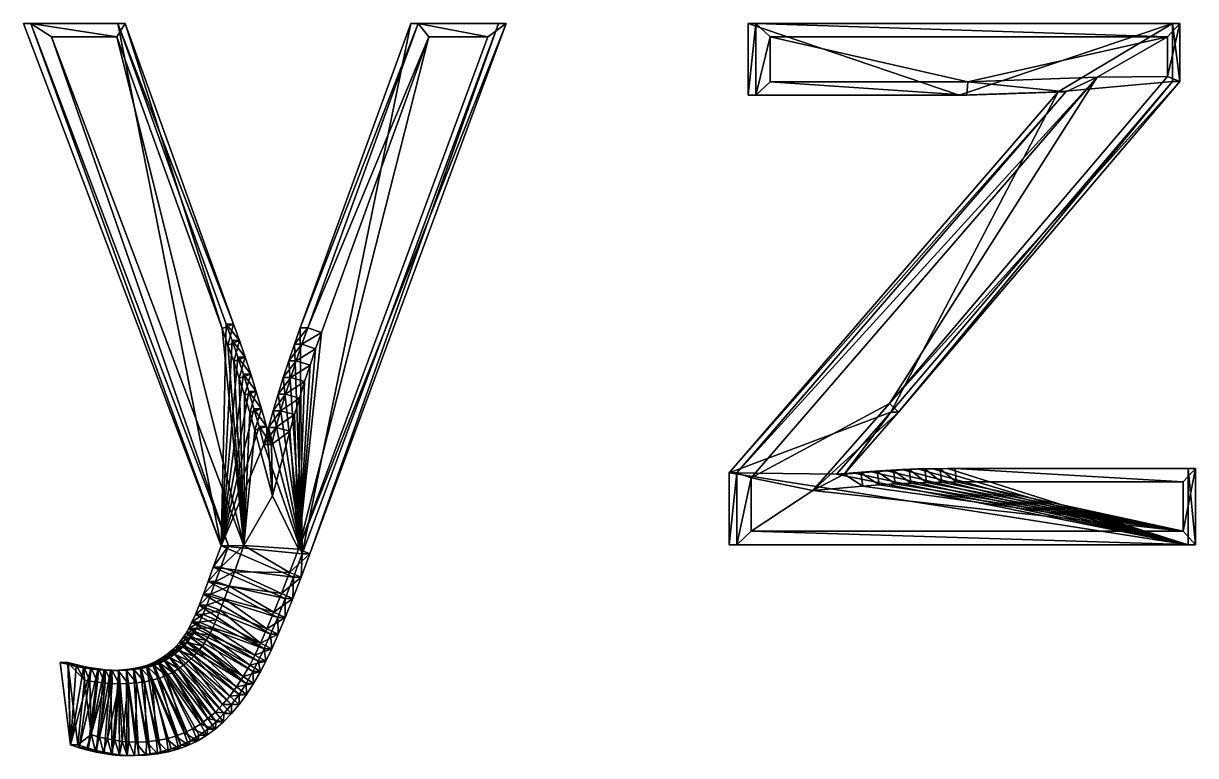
# Model space of a CAD drawing. Header units: metres. Extents: x -136 to 55, y -57 to 41.
# Drawn here: x 31.7 to 54.52, y -37.95 to -23.69 of the extents above; entities that cross this region are included whole.
import ezdxf

# ---------------------------------------------------------------- set-up
doc = ezdxf.new("R2010")
doc.units = ezdxf.units.M
doc.layers.get('0').update_dxf_attribs({"true_color": 0x57e057})

msp = doc.modelspace()

# ---------------------------------------------------------------- meshes
at = {"color": 74, "true_color": 0x58b11a}
mesh = msp.add_polyface(dxfattribs=at)
corners = [(35.982, -30.521, 0.033), (35.874, -30.191, 0.044), (36.129, -30.521, 1.555), (36.02, -30.191, 1.565), (35.762, -29.866, 0.054), (35.908, -29.866, 1.576), (35.646, -29.545, 0.065), (35.792, -29.545, 1.587), (33.536, -23.69, 0.269), (33.683, -23.69, 1.79), (31.701, -23.69, 0.445), (31.847, -23.69, 1.967), (35.548, -33.861, 0.075), (35.694, -33.861, 1.596), (36.02, -30.191, 1.565), (36.129, -30.521, 1.555), (35.908, -29.866, 1.576), (35.792, -29.545, 1.587), (33.683, -23.69, 1.79), (31.847, -23.69, 1.967), (35.694, -33.861, 1.596), (35.901, -30.601, 1.796), (35.794, -30.275, 1.806), (35.683, -29.953, 1.817), (35.568, -29.634, 1.828), (33.52, -23.952, 2.025), (32.246, -23.952, 2.148), (35.993, -33.858, 1.787)]
mesh.append_faces([[corners[k] for k in face] for face in [(8, 12, 10)]], dxfattribs={"vtx0": -1, "color": 74})
mesh.append_faces([[corners[k] for k in face] for face in [(6, 12, 8)]], dxfattribs={"vtx0": -1, "vtx1": -1, "color": 74})
mesh.append_faces([[corners[k] for k in face] for face in [(0, 1, 2), (1, 4, 3), (4, 6, 5), (6, 8, 7), (8, 10, 9), (10, 12, 11), (3, 5, 14), (5, 7, 16), (7, 9, 17), (9, 11, 18), (11, 13, 19), (15, 14, 21), (14, 16, 22), (16, 17, 23), (17, 18, 24), (18, 19, 25), (19, 20, 26)]], dxfattribs={"vtx1": -1, "color": 74})
mesh.append_faces([[corners[k] for k in face] for face in [(24, 25, 27)]], dxfattribs={"vtx1": -1, "vtx2": -1, "color": 74})
mesh.append_faces([[corners[k] for k in face] for face in [(1, 3, 2), (4, 5, 3), (6, 7, 5), (8, 9, 7), (10, 11, 9), (12, 13, 11), (3, 14, 15), (5, 16, 14), (7, 17, 16), (9, 18, 17), (11, 19, 18), (13, 20, 19), (14, 22, 21), (16, 23, 22), (17, 24, 23), (18, 25, 24), (19, 26, 25), (25, 26, 27)]], dxfattribs={"vtx2": -1, "color": 74})
mesh = msp.add_polyface(dxfattribs=at)
corners = [(40.952, -23.69, -0.445), (41.098, -23.69, 1.076), (37.277, -34.021, 1.444), (39.243, -23.69, -0.281), (39.389, -23.69, 1.241), (37.09, -29.617, -0.074), (37.236, -29.617, 1.448), (36.975, -29.939, -0.062), (37.122, -29.939, 1.459), (36.865, -30.262, -0.052), (37.011, -30.262, 1.47), (36.759, -30.585, -0.042), (36.906, -30.585, 1.48), (41.098, -23.69, 1.076), (37.277, -34.021, 1.444), (39.389, -23.69, 1.241), (37.236, -29.617, 1.448), (37.122, -29.939, 1.459), (37.011, -30.262, 1.47), (36.906, -30.585, 1.48), (36.129, -30.521, 1.555), (36.02, -30.191, 1.565), (36.129, -30.521, 1.555), (37.053, -33.929, 1.685), (40.744, -23.952, 1.33), (39.593, -23.952, 1.44), (37.502, -29.706, 1.642), (37.389, -30.026, 1.653), (37.28, -30.345, 1.663), (37.175, -30.666, 1.673), (37.13, -34.021, -0.077)]
mesh.append_faces([[corners[k] for k in face] for face in [(30, 3, 0)]], dxfattribs={"vtx0": -1, "color": 74})
mesh.append_faces([[corners[k] for k in face] for face in [(23, 25, 26), (30, 5, 3)]], dxfattribs={"vtx0": -1, "vtx2": -1, "color": 74})
mesh.append_faces([[corners[k] for k in face] for face in [(0, 3, 1), (3, 5, 4), (5, 7, 6), (7, 9, 8), (9, 11, 10), (1, 4, 13), (4, 6, 15), (6, 8, 16), (8, 10, 17), (10, 12, 18), (20, 21, 22), (14, 13, 23), (13, 15, 24), (15, 16, 25), (16, 17, 26), (17, 18, 27), (18, 19, 28)]], dxfattribs={"vtx1": -1, "color": 74})
mesh.append_faces([[corners[k] for k in face] for face in [(0, 1, 2), (3, 4, 1), (5, 6, 4), (7, 8, 6), (9, 10, 8), (11, 12, 10), (1, 13, 14), (4, 15, 13), (6, 16, 15), (8, 17, 16), (10, 18, 17), (12, 19, 18), (13, 24, 23), (15, 25, 24), (16, 26, 25), (17, 27, 26), (18, 28, 27), (19, 29, 28), (23, 24, 25)]], dxfattribs={"vtx2": -1, "color": 74})
mesh = msp.add_polyface(dxfattribs=at)
corners = [(37.13, -34.021, -0.077), (40.952, -23.69, -0.445), (37.277, -34.021, 1.444), (36.759, -30.585, -0.042), (36.658, -30.91, -0.032), (36.906, -30.585, 1.48), (36.805, -30.91, 1.489), (36.561, -31.235, -0.023), (36.708, -31.235, 1.499), (36.469, -31.561, -0.014), (36.616, -31.561, 1.508), (36.381, -31.887, -0.005), (36.528, -31.887, 1.516), (41.098, -23.69, 1.076), (37.277, -34.021, 1.444), (36.906, -30.585, 1.48), (36.805, -30.91, 1.489), (36.708, -31.235, 1.499), (36.616, -31.561, 1.508), (36.528, -31.887, 1.516), (37.175, -30.666, 1.673), (37.075, -30.986, 1.683), (36.979, -31.308, 1.692), (36.888, -31.631, 1.701), (36.55, -32.888, 1.733), (36.433, -31.539, 1.525), (37.053, -33.929, 1.685), (37.502, -29.706, 1.642), (37.389, -30.026, 1.653), (37.28, -30.345, 1.663), (36.975, -29.939, -0.062), (37.09, -29.617, -0.074), (36.865, -30.262, -0.052)]
mesh.append_faces([[corners[k] for k in face] for face in [(26, 27, 28), (26, 28, 29), (26, 29, 20), (26, 20, 21), (26, 21, 22), (26, 22, 23), (0, 30, 31), (0, 32, 30), (0, 3, 32), (0, 4, 3), (0, 7, 4), (0, 9, 7), (0, 11, 9)]], dxfattribs={"vtx0": -1, "vtx2": -1, "color": 74})
mesh.append_faces([[corners[k] for k in face] for face in [(0, 1, 2), (3, 4, 5), (4, 7, 6), (7, 9, 8), (2, 13, 14), (5, 6, 15), (6, 8, 16), (8, 10, 17), (10, 12, 18), (15, 16, 20), (16, 17, 21), (17, 18, 22), (18, 19, 23), (19, 25, 24)]], dxfattribs={"vtx1": -1, "color": 74})
mesh.append_faces([[corners[k] for k in face] for face in [(4, 6, 5), (7, 8, 6), (9, 10, 8), (11, 12, 10), (6, 16, 15), (8, 17, 16), (10, 18, 17), (12, 19, 18), (16, 21, 20), (17, 22, 21), (18, 23, 22), (19, 24, 23)]], dxfattribs={"vtx2": -1, "color": 74})
mesh = msp.add_polyface(dxfattribs=at)
corners = [(54.375, -33.843, -0.43), (54.375, -32.358, -0.43), (49.694, -32.358, 0.021), (49.403, -32.361, 0.049), (49.105, -32.367, 0.077), (48.802, -32.378, 0.107), (48.493, -32.394, 0.136), (48.178, -32.414, 0.167), (47.857, -32.439, 0.198), (47.53, -32.467, 0.229), (48.589, -31.263, 0.127), (54.07, -24.822, -0.401), (54.07, -23.69, -0.401), (45.811, -23.69, 0.394), (45.811, -25.087, 0.394), (49.922, -25.087, -0.001), (51.848, -25.022, -0.187), (45.442, -32.445, 0.43), (45.442, -33.843, 0.43), (54.521, -33.843, 1.091), (54.521, -32.358, 1.091), (49.841, -32.358, 1.542), (49.549, -32.361, 1.57), (49.252, -32.367, 1.599), (48.948, -32.378, 1.628), (48.639, -32.394, 1.658), (48.324, -32.414, 1.688), (48.003, -32.439, 1.719), (47.677, -32.467, 1.75), (48.736, -31.263, 1.648), (54.217, -24.822, 1.121), (54.217, -23.69, 1.121), (45.958, -23.69, 1.916), (45.958, -25.087, 1.916), (50.068, -25.087, 1.52), (51.995, -25.022, 1.335), (45.588, -32.445, 1.952), (45.588, -33.843, 1.952), (54.521, -33.843, 1.091), (54.521, -32.358, 1.091), (49.841, -32.358, 1.542), (49.549, -32.361, 1.57), (49.252, -32.367, 1.599), (48.948, -32.378, 1.628), (48.639, -32.394, 1.658), (48.324, -32.414, 1.688), (48.003, -32.439, 1.719), (47.677, -32.467, 1.75), (48.736, -31.263, 1.648), (54.217, -24.822, 1.121), (54.217, -23.69, 1.121), (45.958, -23.69, 1.916), (45.958, -25.087, 1.916), (50.068, -25.087, 1.52), (51.995, -25.022, 1.335), (45.588, -32.445, 1.952), (45.588, -33.843, 1.952), (54.281, -33.581, 1.334), (54.281, -32.62, 1.334), (49.863, -32.62, 1.759), (49.574, -32.623, 1.787), (49.28, -32.629, 1.815), (48.981, -32.64, 1.844), (48.675, -32.656, 1.874), (48.363, -32.675, 1.904), (48.046, -32.7, 1.934), (47.07, -32.786, 2.028), (48.56, -31.091, 1.885), (53.977, -24.725, 1.363), (53.977, -23.952, 1.363), (46.24, -23.952, 2.108), (46.24, -24.825, 2.108), (50.085, -24.825, 1.738), (52.605, -24.739, 1.495), (45.87, -32.542, 2.144), (45.87, -33.581, 2.144)]
mesh.append_faces([[corners[k] for k in face] for face in [(17, 0, 18), (13, 15, 14)]], dxfattribs={"vtx0": -1, "color": 74})
mesh.append_faces([[corners[k] for k in face] for face in [(12, 15, 13), (11, 16, 12), (10, 16, 11), (9, 17, 10), (8, 0, 9), (7, 0, 8), (6, 0, 7), (5, 0, 6), (4, 0, 5), (3, 0, 4), (2, 0, 3)]], dxfattribs={"vtx0": -1, "vtx1": -1, "color": 74})
mesh.append_faces([[corners[k] for k in face] for face in [(9, 0, 17)]], dxfattribs={"vtx0": -1, "vtx1": -1, "vtx2": -1, "color": 74})
mesh.append_faces([[corners[k] for k in face] for face in [(69, 72, 73), (67, 73, 74), (66, 74, 75), (66, 75, 57), (12, 16, 15), (10, 17, 16)]], dxfattribs={"vtx0": -1, "vtx2": -1, "color": 74})
mesh.append_faces([[corners[k] for k in face] for face in [(0, 1, 19), (1, 2, 20), (2, 3, 21), (3, 4, 22), (4, 5, 23), (5, 6, 24), (6, 7, 25), (7, 8, 26), (8, 9, 27), (9, 10, 28), (10, 11, 29), (11, 12, 30), (12, 13, 31), (13, 14, 32), (14, 15, 33), (15, 16, 34), (16, 17, 35), (17, 18, 36), (18, 0, 37), (19, 20, 38), (20, 21, 39), (21, 22, 40), (22, 23, 41), (23, 24, 42), (24, 25, 43), (25, 26, 44), (26, 27, 45), (27, 28, 46), (28, 29, 47), (29, 30, 48), (30, 31, 49), (31, 32, 50), (32, 33, 51), (33, 34, 52), (34, 35, 53), (35, 36, 54), (36, 37, 55), (37, 19, 56), (38, 39, 57), (39, 40, 58), (40, 41, 59), (41, 42, 60), (42, 43, 61), (43, 44, 62), (44, 45, 63), (45, 46, 64), (46, 47, 65), (47, 48, 66), (48, 49, 67), (49, 50, 68), (50, 51, 69), (51, 52, 70), (52, 53, 71), (53, 54, 72), (54, 55, 73), (55, 56, 74), (56, 38, 75), (58, 59, 57), (1, 0, 2)]], dxfattribs={"vtx1": -1, "color": 74})
mesh.append_faces([[corners[k] for k in face] for face in [(69, 70, 72), (68, 69, 73), (67, 68, 73), (66, 67, 74), (65, 66, 57), (64, 65, 57), (63, 64, 57), (62, 63, 57), (61, 62, 57), (60, 61, 57), (59, 60, 57)]], dxfattribs={"vtx1": -1, "vtx2": -1, "color": 74})
mesh.append_faces([[corners[k] for k in face] for face in [(1, 20, 19), (2, 21, 20), (3, 22, 21), (4, 23, 22), (5, 24, 23), (6, 25, 24), (7, 26, 25), (8, 27, 26), (9, 28, 27), (10, 29, 28), (11, 30, 29), (12, 31, 30), (13, 32, 31), (14, 33, 32), (15, 34, 33), (16, 35, 34), (17, 36, 35), (18, 37, 36), (0, 19, 37), (20, 39, 38), (21, 40, 39), (22, 41, 40), (23, 42, 41), (24, 43, 42), (25, 44, 43), (26, 45, 44), (27, 46, 45), (28, 47, 46), (29, 48, 47), (30, 49, 48), (31, 50, 49), (32, 51, 50), (33, 52, 51), (34, 53, 52), (35, 54, 53), (36, 55, 54), (37, 56, 55), (19, 38, 56), (39, 58, 57), (40, 59, 58), (41, 60, 59), (42, 61, 60), (43, 62, 61), (44, 63, 62), (45, 64, 63), (46, 65, 64), (47, 66, 65), (48, 67, 66), (49, 68, 67), (50, 69, 68), (51, 70, 69), (52, 71, 70), (53, 72, 71), (54, 73, 72), (55, 74, 73), (56, 75, 74), (38, 57, 75), (70, 71, 72)]], dxfattribs={"vtx2": -1, "color": 74})
mesh = msp.add_polyface(dxfattribs=at)
corners = [(36.469, -31.561, -0.014), (36.381, -31.887, -0.005), (36.616, -31.561, 1.508), (36.287, -31.539, 0.004), (36.528, -31.887, 1.516), (36.433, -31.539, 1.525), (36.189, -31.195, 0.013), (36.335, -31.195, 1.535), (36.087, -30.855, 0.023), (36.234, -30.855, 1.544), (35.982, -30.521, 0.033), (36.129, -30.521, 1.555), (36.528, -31.887, 1.516), (36.433, -31.539, 1.525), (36.335, -31.195, 1.535), (36.234, -30.855, 1.544), (36.129, -30.521, 1.555), (36.203, -31.609, 1.767), (36.55, -32.888, 1.733), (36.106, -31.268, 1.776), (36.005, -30.932, 1.786), (35.901, -30.601, 1.796), (35.694, -33.861, 1.596), (35.993, -33.858, 1.787), (32.246, -23.952, 2.148), (35.683, -29.953, 1.817), (35.568, -29.634, 1.828), (35.794, -30.275, 1.806), (35.762, -29.866, 0.054), (35.548, -33.861, 0.075), (35.646, -29.545, 0.065), (35.874, -30.191, 0.044)]
mesh.append_faces([[corners[k] for k in face] for face in [(28, 29, 30), (31, 29, 28), (10, 29, 31), (8, 29, 10), (6, 29, 8), (3, 29, 6), (1, 29, 3)]], dxfattribs={"vtx0": -1, "vtx1": -1, "color": 74})
mesh.append_faces([[corners[k] for k in face] for face in [(0, 1, 2), (1, 3, 4), (3, 6, 5), (6, 8, 7), (8, 10, 9), (4, 5, 12), (5, 7, 13), (7, 9, 14), (9, 11, 15), (13, 14, 17), (14, 15, 19), (15, 16, 20)]], dxfattribs={"vtx1": -1, "color": 74})
mesh.append_faces([[corners[k] for k in face] for face in [(25, 26, 23), (27, 25, 23), (21, 27, 23), (20, 21, 23), (19, 20, 23), (17, 19, 23)]], dxfattribs={"vtx1": -1, "vtx2": -1, "color": 74})
mesh.append_faces([[corners[k] for k in face] for face in [(3, 5, 4), (6, 7, 5), (8, 9, 7), (10, 11, 9), (5, 13, 12), (7, 14, 13), (9, 15, 14), (11, 16, 15), (13, 17, 18), (14, 19, 17), (15, 20, 19), (16, 21, 20), (22, 23, 24)]], dxfattribs={"vtx2": -1, "color": 74})
mesh = msp.add_polyface(dxfattribs=at)
corners = [(36.959, -34.475, -0.061), (37.106, -34.475, 1.46), (36.946, -34.887, 1.476), (37.13, -34.021, -0.077), (37.277, -34.021, 1.444), (35.548, -33.861, 0.075), (35.396, -34.281, 0.09), (35.694, -33.861, 1.596), (35.542, -34.281, 1.611), (35.296, -34.558, 0.099), (35.443, -34.558, 1.621), (35.205, -34.803, 0.108), (35.352, -34.803, 1.629), (37.106, -34.475, 1.46), (36.946, -34.887, 1.476), (37.277, -34.021, 1.444), (35.694, -33.861, 1.596), (35.542, -34.281, 1.611), (35.443, -34.558, 1.621), (35.352, -34.803, 1.629), (36.724, -34.791, 1.717), (36.883, -34.382, 1.701), (37.053, -33.929, 1.685), (35.993, -33.858, 1.787), (35.808, -34.37, 1.805), (35.709, -34.648, 1.814), (36.55, -32.888, 1.733), (36.203, -31.609, 1.767), (36.888, -31.631, 1.701), (36.381, -31.887, -0.005), (36.799, -34.887, -0.046)]
mesh.append_faces([[corners[k] for k in face] for face in [(0, 5, 3), (30, 6, 0)]], dxfattribs={"vtx0": -1, "vtx1": -1, "color": 74})
mesh.append_faces([[corners[k] for k in face] for face in [(22, 26, 23), (3, 5, 29)]], dxfattribs={"vtx0": -1, "vtx1": -1, "vtx2": -1, "color": 74})
mesh.append_faces([[corners[k] for k in face] for face in [(22, 28, 26), (21, 23, 24), (20, 24, 25), (0, 6, 5), (30, 9, 6)]], dxfattribs={"vtx0": -1, "vtx2": -1, "color": 74})
mesh.append_faces([[corners[k] for k in face] for face in [(0, 3, 1), (5, 6, 7), (6, 9, 8), (9, 11, 10), (1, 4, 13), (7, 8, 16), (8, 10, 17), (10, 12, 18), (14, 13, 20), (13, 15, 21), (16, 17, 23), (17, 18, 24), (18, 19, 25)]], dxfattribs={"vtx1": -1, "color": 74})
mesh.append_faces([[corners[k] for k in face] for face in [(26, 27, 23), (21, 22, 23), (20, 21, 24)]], dxfattribs={"vtx1": -1, "vtx2": -1, "color": 74})
mesh.append_faces([[corners[k] for k in face] for face in [(0, 1, 2), (3, 4, 1), (6, 8, 7), (9, 10, 8), (11, 12, 10), (1, 13, 14), (4, 15, 13), (8, 17, 16), (10, 18, 17), (12, 19, 18), (13, 21, 20), (15, 22, 21), (17, 24, 23), (18, 25, 24)]], dxfattribs={"vtx2": -1, "color": 74})
mesh = msp.add_polyface(dxfattribs=at)
corners = [(36.651, -35.257, -0.031), (36.797, -35.257, 1.49), (36.66, -35.584, 1.503), (36.799, -34.887, -0.046), (36.946, -34.887, 1.476), (36.959, -34.475, -0.061), (35.205, -34.803, 0.108), (35.122, -35.017, 0.116), (35.352, -34.803, 1.629), (35.269, -35.017, 1.637), (35.048, -35.2, 0.123), (35.194, -35.2, 1.645), (34.981, -35.352, 0.13), (35.128, -35.352, 1.651), (36.797, -35.257, 1.49), (36.66, -35.584, 1.503), (36.946, -34.887, 1.476), (37.106, -34.475, 1.46), (35.352, -34.803, 1.629), (35.269, -35.017, 1.637), (35.194, -35.2, 1.645), (35.128, -35.352, 1.651), (36.577, -35.157, 1.731), (36.442, -35.48, 1.744), (36.724, -34.791, 1.717), (35.617, -34.896, 1.823), (35.709, -34.648, 1.814), (35.532, -35.115, 1.831), (35.455, -35.303, 1.839), (35.296, -34.558, 0.099), (36.514, -35.584, -0.018), (36.388, -35.869, -0.006)]
mesh.append_faces([[corners[k] for k in face] for face in [(0, 29, 3), (30, 6, 0)]], dxfattribs={"vtx0": -1, "vtx1": -1, "color": 74})
mesh.append_faces([[corners[k] for k in face] for face in [(22, 26, 25), (23, 25, 27), (0, 6, 29), (30, 7, 6), (31, 10, 7)]], dxfattribs={"vtx0": -1, "vtx2": -1, "color": 74})
mesh.append_faces([[corners[k] for k in face] for face in [(0, 3, 1), (3, 5, 4), (6, 7, 8), (7, 10, 9), (10, 12, 11), (1, 4, 14), (4, 17, 16), (8, 9, 18), (9, 11, 19), (11, 13, 20), (14, 16, 22), (18, 19, 25), (19, 20, 27), (20, 21, 28)]], dxfattribs={"vtx1": -1, "color": 74})
mesh.append_faces([[corners[k] for k in face] for face in [(22, 24, 26), (23, 22, 25)]], dxfattribs={"vtx1": -1, "vtx2": -1, "color": 74})
mesh.append_faces([[corners[k] for k in face] for face in [(0, 1, 2), (3, 4, 1), (7, 9, 8), (10, 11, 9), (12, 13, 11), (1, 14, 15), (4, 16, 14), (9, 19, 18), (11, 20, 19), (13, 21, 20), (14, 22, 23), (16, 24, 22), (18, 25, 26), (19, 27, 25), (20, 28, 27)]], dxfattribs={"vtx2": -1, "color": 74})
mesh = msp.add_polyface(dxfattribs=at)
corners = [(36.273, -36.112, 0.005), (36.388, -35.869, -0.006), (36.42, -36.112, 1.527), (36.534, -35.869, 1.516), (36.514, -35.584, -0.018), (36.66, -35.584, 1.503), (36.651, -35.257, -0.031), (36.42, -36.112, 1.527), (36.534, -35.869, 1.516), (36.66, -35.584, 1.503), (36.797, -35.257, 1.49), (35.128, -35.352, 1.651), (35.069, -35.473, 1.657), (35.128, -35.352, 1.651), (35.069, -35.473, 1.657), (36.207, -35.996, 1.766), (36.318, -35.76, 1.756), (36.442, -35.48, 1.744), (36.797, -35.257, 1.49), (35.385, -35.463, 1.846), (35.455, -35.303, 1.839), (35.321, -35.595, 1.852), (35.019, -35.562, 1.661), (35.261, -35.701, 1.857), (34.954, -35.657, 1.668), (35.185, -35.813, 1.865), (35.532, -35.115, 1.831), (36.108, -36.187, 1.776), (35.981, -36.408, 1.788), (35.122, -35.017, 0.116), (34.981, -35.352, 0.13), (35.048, -35.2, 0.123), (34.923, -35.473, 0.135), (36.17, -36.313, 0.015), (34.872, -35.562, 0.14), (36.037, -36.545, 0.028), (34.807, -35.657, 0.146), (34.737, -35.746, 0.153)]
mesh.append_faces([[corners[k] for k in face] for face in [(1, 29, 4), (0, 30, 1), (33, 32, 0)]], dxfattribs={"vtx0": -1, "vtx1": -1, "color": 74})
mesh.append_faces([[corners[k] for k in face] for face in [(16, 26, 20), (16, 20, 19), (15, 19, 21), (27, 21, 23), (28, 23, 25), (1, 30, 31), (0, 32, 30), (33, 34, 32), (35, 36, 34), (35, 37, 36)]], dxfattribs={"vtx0": -1, "vtx2": -1, "color": 74})
mesh.append_faces([[corners[k] for k in face] for face in [(0, 1, 2), (1, 4, 3), (4, 6, 5), (2, 3, 7), (3, 5, 8), (5, 10, 9), (11, 12, 13), (7, 8, 15), (8, 9, 16), (9, 18, 17), (13, 14, 19), (14, 22, 21)]], dxfattribs={"vtx1": -1, "color": 74})
mesh.append_faces([[corners[k] for k in face] for face in [(16, 17, 26), (15, 16, 19), (27, 15, 21)]], dxfattribs={"vtx1": -1, "vtx2": -1, "color": 74})
mesh.append_faces([[corners[k] for k in face] for face in [(1, 3, 2), (4, 5, 3), (3, 8, 7), (5, 9, 8), (12, 14, 13), (8, 16, 15), (9, 17, 16), (13, 19, 20), (14, 21, 19), (22, 23, 21), (24, 25, 23)]], dxfattribs={"vtx2": -1, "color": 74})
mesh = msp.add_polyface(dxfattribs=at)
corners = [(34.981, -35.352, 0.13), (34.923, -35.473, 0.135), (35.128, -35.352, 1.651), (35.069, -35.473, 1.657), (34.872, -35.562, 0.14), (35.019, -35.562, 1.661), (34.807, -35.657, 0.146), (34.954, -35.657, 1.668), (34.737, -35.746, 0.153), (34.884, -35.746, 1.674), (34.662, -35.829, 0.16), (34.809, -35.829, 1.682), (34.582, -35.905, 0.168), (34.728, -35.905, 1.689), (34.497, -35.976, 0.176), (34.643, -35.976, 1.698), (34.406, -36.04, 0.185), (34.553, -36.04, 1.706), (35.069, -35.473, 1.657), (35.019, -35.562, 1.661), (34.954, -35.657, 1.668), (34.884, -35.746, 1.674), (34.809, -35.829, 1.682), (34.728, -35.905, 1.689), (34.643, -35.976, 1.698), (34.553, -36.04, 1.706), (35.261, -35.701, 1.857), (35.185, -35.813, 1.865), (35.104, -35.916, 1.873), (35.016, -36.013, 1.881), (34.922, -36.102, 1.89)]
mesh.append_faces([[corners[k] for k in face] for face in [(0, 1, 2), (1, 4, 3), (4, 6, 5), (6, 8, 7), (8, 10, 9), (10, 12, 11), (12, 14, 13), (14, 16, 15), (3, 5, 18), (5, 7, 19), (7, 9, 20), (9, 11, 21), (11, 13, 22), (13, 15, 23), (15, 17, 24), (19, 20, 26), (20, 21, 27), (21, 22, 28), (22, 23, 29), (23, 24, 30)]], dxfattribs={"vtx1": -1, "color": 74})
mesh.append_faces([[corners[k] for k in face] for face in [(1, 3, 2), (4, 5, 3), (6, 7, 5), (8, 9, 7), (10, 11, 9), (12, 13, 11), (14, 15, 13), (16, 17, 15), (5, 19, 18), (7, 20, 19), (9, 21, 20), (11, 22, 21), (13, 23, 22), (15, 24, 23), (17, 25, 24), (21, 28, 27), (22, 29, 28), (23, 30, 29)]], dxfattribs={"vtx2": -1, "color": 74})
mesh = msp.add_polyface(dxfattribs=at)
corners = [(35.898, -36.759, 0.041), (36.044, -36.759, 1.563), (35.901, -36.955, 1.577), (36.037, -36.545, 0.028), (36.183, -36.545, 1.549), (36.17, -36.313, 0.015), (36.316, -36.313, 1.537), (36.273, -36.112, 0.005), (36.42, -36.112, 1.527), (36.044, -36.759, 1.563), (35.901, -36.955, 1.577), (36.183, -36.545, 1.549), (36.316, -36.313, 1.537), (36.42, -36.112, 1.527), (35.717, -36.792, 1.814), (35.851, -36.61, 1.801), (35.981, -36.408, 1.788), (36.108, -36.187, 1.776), (36.207, -35.996, 1.766), (35.261, -35.701, 1.857), (35.185, -35.813, 1.865), (35.104, -35.916, 1.873), (35.016, -36.013, 1.881), (34.922, -36.102, 1.89), (35.579, -36.956, 1.827), (34.822, -36.184, 1.9), (35.438, -37.101, 1.84), (34.717, -36.259, 1.91), (34.872, -35.562, 0.14), (34.737, -35.746, 0.153), (34.662, -35.829, 0.16), (35.754, -36.955, 0.055), (34.582, -35.905, 0.168), (35.605, -37.132, 0.069), (35.45, -37.291, 0.084), (34.497, -35.976, 0.176)]
mesh.append_faces([[corners[k] for k in face] for face in [(3, 28, 5), (0, 29, 3), (31, 30, 0), (33, 32, 31), (34, 35, 33)]], dxfattribs={"vtx0": -1, "vtx1": -1, "color": 74})
mesh.append_faces([[corners[k] for k in face] for face in [(16, 20, 21), (15, 21, 22), (14, 22, 23), (24, 23, 25), (26, 25, 27), (0, 30, 29), (31, 32, 30)]], dxfattribs={"vtx0": -1, "vtx2": -1, "color": 74})
mesh.append_faces([[corners[k] for k in face] for face in [(0, 3, 1), (3, 5, 4), (5, 7, 6), (1, 4, 9), (4, 6, 11), (6, 8, 12), (10, 9, 14), (9, 11, 15), (11, 12, 16), (12, 13, 17)]], dxfattribs={"vtx1": -1, "color": 74})
mesh.append_faces([[corners[k] for k in face] for face in [(16, 17, 19), (15, 16, 21), (14, 15, 22), (24, 14, 23), (26, 24, 25)]], dxfattribs={"vtx1": -1, "vtx2": -1, "color": 74})
mesh.append_faces([[corners[k] for k in face] for face in [(0, 1, 2), (3, 4, 1), (5, 6, 4), (7, 8, 6), (1, 9, 10), (4, 11, 9), (6, 12, 11), (8, 13, 12), (9, 15, 14), (11, 16, 15), (12, 17, 16), (13, 18, 17)]], dxfattribs={"vtx2": -1, "color": 74})
mesh = msp.add_polyface(dxfattribs=at)
corners = [(34.406, -36.04, 0.185), (34.311, -36.097, 0.194), (34.553, -36.04, 1.706), (34.458, -36.097, 1.715), (34.209, -36.148, 0.204), (34.355, -36.148, 1.725), (34.097, -36.191, 0.215), (34.243, -36.191, 1.736), (33.976, -36.226, 0.226), (34.122, -36.226, 1.748), (34.553, -36.04, 1.706), (34.458, -36.097, 1.715), (34.355, -36.148, 1.725), (34.243, -36.191, 1.736), (34.122, -36.226, 1.748), (34.643, -35.976, 1.698), (34.822, -36.184, 1.9), (34.922, -36.102, 1.89), (34.717, -36.259, 1.91), (34.604, -36.328, 1.921), (34.48, -36.389, 1.933), (34.347, -36.44, 1.945), (34.206, -36.481, 1.959), (33.992, -36.254, 1.76), (35.294, -37.227, 1.854), (35.147, -37.335, 1.868), (34.833, -37.506, 1.899), (34.663, -37.57, 1.915), (34.294, -37.657, 1.951), (34.057, -36.512, 1.973), (35.605, -37.132, 0.069), (34.497, -35.976, 0.176), (34.582, -35.905, 0.168), (35.45, -37.291, 0.084), (35.29, -37.432, 0.1), (34.951, -37.658, 0.132), (34.768, -37.747, 0.15), (34.376, -37.876, 0.188)]
mesh.append_faces([[corners[k] for k in face] for face in [(24, 18, 19), (25, 19, 20), (26, 20, 21), (27, 21, 22), (28, 22, 29), (30, 31, 32), (33, 0, 31), (34, 1, 0), (35, 4, 1), (36, 6, 4), (37, 8, 6)]], dxfattribs={"vtx0": -1, "vtx2": -1, "color": 74})
mesh.append_faces([[corners[k] for k in face] for face in [(0, 1, 2), (1, 4, 3), (4, 6, 5), (6, 8, 7), (2, 3, 10), (3, 5, 11), (5, 7, 12), (7, 9, 13), (15, 10, 16), (10, 11, 18), (11, 12, 19), (12, 13, 20), (13, 14, 21), (14, 23, 22)]], dxfattribs={"vtx1": -1, "color": 74})
mesh.append_faces([[corners[k] for k in face] for face in [(1, 3, 2), (4, 5, 3), (6, 7, 5), (8, 9, 7), (3, 11, 10), (5, 12, 11), (7, 13, 12), (9, 14, 13), (15, 16, 17), (10, 18, 16), (11, 19, 18), (12, 20, 19), (13, 21, 20), (14, 22, 21)]], dxfattribs={"vtx2": -1, "color": 74})
mesh = msp.add_polyface(dxfattribs=at)
corners = [(34.951, -37.658, 0.132), (35.097, -37.658, 1.654), (34.915, -37.747, 1.671), (35.124, -37.554, 0.116), (35.27, -37.554, 1.637), (35.29, -37.432, 0.1), (35.436, -37.432, 1.621), (35.45, -37.291, 0.084), (35.596, -37.291, 1.606), (35.605, -37.132, 0.069), (35.751, -37.132, 1.591), (35.754, -36.955, 0.055), (35.901, -36.955, 1.577), (35.898, -36.759, 0.041), (34.915, -37.747, 1.671), (35.097, -37.658, 1.654), (35.27, -37.554, 1.637), (35.436, -37.432, 1.621), (35.596, -37.291, 1.606), (35.751, -37.132, 1.591), (35.901, -36.955, 1.577), (36.044, -36.759, 1.563), (34.994, -37.428, 1.883), (35.147, -37.335, 1.868), (35.294, -37.227, 1.854), (35.438, -37.101, 1.84), (35.579, -36.956, 1.827), (35.717, -36.792, 1.814), (34.717, -36.259, 1.91), (34.604, -36.328, 1.921), (34.406, -36.04, 0.185)]
mesh.append_faces([[corners[k] for k in face] for face in [(5, 30, 7)]], dxfattribs={"vtx0": -1, "vtx1": -1, "color": 74})
mesh.append_faces([[corners[k] for k in face] for face in [(0, 3, 1), (3, 5, 4), (5, 7, 6), (7, 9, 8), (9, 11, 10), (11, 13, 12), (2, 1, 14), (1, 4, 15), (4, 6, 16), (6, 8, 17), (8, 10, 18), (10, 12, 19), (12, 21, 20), (15, 16, 22), (16, 17, 23), (17, 18, 24), (18, 19, 25), (19, 20, 26)]], dxfattribs={"vtx1": -1, "color": 74})
mesh.append_faces([[corners[k] for k in face] for face in [(24, 25, 28), (23, 24, 29)]], dxfattribs={"vtx1": -1, "vtx2": -1, "color": 74})
mesh.append_faces([[corners[k] for k in face] for face in [(0, 1, 2), (3, 4, 1), (5, 6, 4), (7, 8, 6), (9, 10, 8), (11, 12, 10), (1, 15, 14), (4, 16, 15), (6, 17, 16), (8, 18, 17), (10, 19, 18), (12, 20, 19), (16, 23, 22), (17, 24, 23), (18, 25, 24), (19, 26, 25), (20, 27, 26)]], dxfattribs={"vtx2": -1, "color": 74})
mesh = msp.add_polyface(dxfattribs=at)
corners = [(33.147, -36.276, 0.306), (33.013, -36.261, 0.319), (33.294, -36.276, 1.828), (33.159, -36.261, 1.84), (32.873, -36.239, 0.333), (33.019, -36.239, 1.854), (32.727, -36.211, 0.347), (32.874, -36.211, 1.868), (32.576, -36.177, 0.361), (32.722, -36.177, 1.883), (32.418, -36.136, 0.376), (32.565, -36.136, 1.898), (32.614, -37.74, 0.357), (33.294, -36.276, 1.828), (33.159, -36.261, 1.84), (33.019, -36.239, 1.854), (32.874, -36.211, 1.868), (32.722, -36.177, 1.883), (32.565, -36.136, 1.898), (32.76, -37.74, 1.879), (33.29, -36.537, 2.047), (33.145, -36.52, 2.061), (32.996, -36.497, 2.076), (32.89, -36.477, 2.086), (32.76, -37.74, 1.879), (32.785, -37.795, 0.341), (33.114, -37.88, 0.309), (33.275, -36.286, 0.294), (33.398, -36.289, 0.282), (32.952, -37.842, 0.325)]
mesh.append_faces([[corners[k] for k in face] for face in [(16, 17, 23), (17, 18, 23)]], dxfattribs={"color": 74})
mesh.append_faces([[corners[k] for k in face] for face in [(8, 12, 10)]], dxfattribs={"vtx0": -1, "color": 74})
mesh.append_faces([[corners[k] for k in face] for face in [(6, 12, 8), (4, 12, 6), (1, 12, 4), (0, 25, 1)]], dxfattribs={"vtx0": -1, "vtx1": -1, "color": 74})
mesh.append_faces([[corners[k] for k in face] for face in [(26, 27, 28)]], dxfattribs={"vtx0": -1, "vtx2": -1, "color": 74})
mesh.append_faces([[corners[k] for k in face] for face in [(0, 1, 2), (1, 4, 3), (4, 6, 5), (6, 8, 7), (8, 10, 9), (10, 12, 11), (2, 3, 13), (3, 5, 14), (5, 7, 15), (7, 9, 16), (9, 11, 17), (11, 19, 18), (13, 14, 20), (14, 15, 21), (15, 16, 22), (18, 24, 23)]], dxfattribs={"vtx1": -1, "color": 74})
mesh.append_faces([[corners[k] for k in face] for face in [(0, 27, 29)]], dxfattribs={"vtx1": -1, "vtx2": -1, "color": 74})
mesh.append_faces([[corners[k] for k in face] for face in [(1, 3, 2), (4, 5, 3), (6, 7, 5), (8, 9, 7), (10, 11, 9), (3, 14, 13), (5, 15, 14), (7, 16, 15), (9, 17, 16), (11, 18, 17), (14, 21, 20), (15, 22, 21), (16, 23, 22)]], dxfattribs={"vtx2": -1, "color": 74})
mesh = msp.add_polyface(dxfattribs=at)
corners = [(32.785, -37.795, 0.341), (32.952, -37.842, 0.325), (32.932, -37.795, 1.862), (33.099, -37.842, 1.846), (33.114, -37.88, 0.309), (33.261, -37.88, 1.831), (33.272, -37.91, 0.294), (33.418, -37.91, 1.816), (32.614, -37.74, 0.357), (32.76, -37.74, 1.879), (32.565, -36.136, 1.898), (32.932, -37.795, 1.862), (33.099, -37.842, 1.846), (33.261, -37.88, 1.831), (33.418, -37.91, 1.816), (32.76, -37.74, 1.879), (32.565, -36.136, 1.898), (33.028, -37.544, 2.073), (33.184, -37.588, 2.057), (33.336, -37.624, 2.043), (33.02, -37.541, 2.073), (32.89, -36.477, 2.086), (32.996, -36.497, 2.076), (33.145, -36.52, 2.061), (33.29, -36.537, 2.047), (33.43, -36.547, 2.034), (33.013, -36.261, 0.319), (33.147, -36.276, 0.306), (33.398, -36.289, 0.282), (33.425, -37.931, 0.279), (33.275, -36.286, 0.294)]
mesh.append_faces([[corners[k] for k in face] for face in [(6, 28, 29), (4, 28, 6), (1, 30, 4)]], dxfattribs={"vtx0": -1, "vtx1": -1, "color": 74})
mesh.append_faces([[corners[k] for k in face] for face in [(18, 24, 20)]], dxfattribs={"vtx0": -1, "vtx1": -1, "vtx2": -1, "color": 74})
mesh.append_faces([[corners[k] for k in face] for face in [(18, 25, 24), (26, 0, 8), (27, 1, 0)]], dxfattribs={"vtx0": -1, "vtx2": -1, "color": 74})
mesh.append_faces([[corners[k] for k in face] for face in [(0, 1, 2), (1, 4, 3), (4, 6, 5), (8, 0, 9), (2, 3, 11), (3, 5, 12), (5, 7, 13), (9, 2, 15), (11, 12, 17), (12, 13, 18), (13, 14, 19), (15, 11, 20), (17, 18, 20)]], dxfattribs={"vtx1": -1, "color": 74})
mesh.append_faces([[corners[k] for k in face] for face in [(23, 22, 20), (24, 23, 20), (18, 19, 25)]], dxfattribs={"vtx1": -1, "vtx2": -1, "color": 74})
mesh.append_faces([[corners[k] for k in face] for face in [(1, 3, 2), (4, 5, 3), (6, 7, 5), (8, 9, 10), (0, 2, 9), (3, 12, 11), (5, 13, 12), (7, 14, 13), (9, 15, 16), (2, 11, 15), (12, 18, 17), (13, 19, 18), (15, 20, 21), (11, 17, 20), (22, 21, 20)]], dxfattribs={"vtx2": -1, "color": 74})
mesh = msp.add_polyface(dxfattribs=at)
corners = [(33.976, -36.226, 0.226), (33.845, -36.254, 0.239), (34.122, -36.226, 1.748), (33.992, -36.254, 1.76), (33.705, -36.273, 0.252), (33.852, -36.273, 1.774), (33.556, -36.285, 0.267), (33.703, -36.285, 1.788), (33.398, -36.289, 0.282), (33.544, -36.289, 1.803), (33.275, -36.286, 0.294), (33.422, -36.286, 1.815), (33.147, -36.276, 0.306), (33.294, -36.276, 1.828), (34.122, -36.226, 1.748), (33.992, -36.254, 1.76), (33.852, -36.273, 1.774), (33.703, -36.285, 1.788), (33.544, -36.289, 1.803), (33.422, -36.286, 1.815), (33.294, -36.276, 1.828), (34.057, -36.512, 1.973), (34.206, -36.481, 1.959), (33.901, -36.534, 1.988), (33.737, -36.547, 2.004), (33.565, -36.551, 2.021), (33.43, -36.547, 2.034), (33.29, -36.537, 2.047), (34.165, -37.916, 0.208), (33.946, -37.94, 0.229), (33.717, -37.948, 0.251), (33.425, -37.931, 0.279)]
mesh.append_faces([[corners[k] for k in face] for face in [(28, 1, 0), (29, 4, 1), (30, 6, 4), (31, 8, 6)]], dxfattribs={"vtx0": -1, "vtx2": -1, "color": 74})
mesh.append_faces([[corners[k] for k in face] for face in [(0, 1, 2), (1, 4, 3), (4, 6, 5), (6, 8, 7), (8, 10, 9), (10, 12, 11), (2, 3, 14), (3, 5, 15), (5, 7, 16), (7, 9, 17), (9, 11, 18), (11, 13, 19), (15, 16, 21), (16, 17, 23), (17, 18, 24), (18, 19, 25), (19, 20, 26)]], dxfattribs={"vtx1": -1, "color": 74})
mesh.append_faces([[corners[k] for k in face] for face in [(1, 3, 2), (4, 5, 3), (6, 7, 5), (8, 9, 7), (10, 11, 9), (12, 13, 11), (3, 15, 14), (5, 16, 15), (7, 17, 16), (9, 18, 17), (11, 19, 18), (13, 20, 19), (15, 21, 22), (16, 23, 21), (17, 24, 23), (18, 25, 24), (19, 26, 25), (20, 27, 26)]], dxfattribs={"vtx2": -1, "color": 74})
mesh = msp.add_polyface(dxfattribs=at)
corners = [(33.272, -37.91, 0.294), (33.425, -37.931, 0.279), (33.418, -37.91, 1.816), (33.571, -37.931, 1.801), (33.573, -37.944, 0.265), (33.72, -37.944, 1.787), (33.717, -37.948, 0.251), (33.863, -37.948, 1.773), (33.946, -37.94, 0.229), (34.092, -37.94, 1.751), (34.165, -37.916, 0.208), (33.418, -37.91, 1.816), (33.571, -37.931, 1.801), (33.72, -37.944, 1.787), (33.863, -37.948, 1.773), (34.092, -37.94, 1.751), (33.481, -37.651, 2.029), (33.336, -37.624, 2.043), (33.621, -37.671, 2.015), (33.755, -37.682, 2.002), (33.883, -37.686, 1.99), (34.094, -37.679, 1.97), (34.057, -36.512, 1.973), (33.901, -36.534, 1.988), (33.737, -36.547, 2.004), (33.565, -36.551, 2.021), (33.43, -36.547, 2.034), (33.845, -36.254, 0.239), (33.705, -36.273, 0.252), (33.556, -36.285, 0.267)]
mesh.append_faces([[corners[k] for k in face] for face in [(8, 27, 10), (6, 28, 8), (4, 29, 6), (1, 29, 4)]], dxfattribs={"vtx0": -1, "vtx1": -1, "color": 74})
mesh.append_faces([[corners[k] for k in face] for face in [(21, 22, 23), (20, 23, 24), (18, 24, 25), (17, 25, 26)]], dxfattribs={"vtx0": -1, "vtx2": -1, "color": 74})
mesh.append_faces([[corners[k] for k in face] for face in [(0, 1, 2), (1, 4, 3), (4, 6, 5), (6, 8, 7), (8, 10, 9), (2, 3, 11), (3, 5, 12), (5, 7, 13), (7, 9, 14), (11, 12, 16), (12, 13, 18), (13, 14, 19), (14, 15, 20)]], dxfattribs={"vtx1": -1, "color": 74})
mesh.append_faces([[corners[k] for k in face] for face in [(20, 21, 23), (19, 20, 24), (18, 19, 24), (16, 18, 25), (17, 16, 25)]], dxfattribs={"vtx1": -1, "vtx2": -1, "color": 74})
mesh.append_faces([[corners[k] for k in face] for face in [(1, 3, 2), (4, 5, 3), (6, 7, 5), (8, 9, 7), (3, 12, 11), (5, 13, 12), (7, 14, 13), (9, 15, 14), (11, 16, 17), (12, 18, 16), (13, 19, 18), (14, 20, 19), (15, 21, 20)]], dxfattribs={"vtx2": -1, "color": 74})
mesh = msp.add_polyface(dxfattribs=at)
corners = [(34.165, -37.916, 0.208), (34.312, -37.916, 1.729), (34.092, -37.94, 1.751), (34.376, -37.876, 0.188), (34.522, -37.876, 1.709), (34.577, -37.819, 0.168), (34.723, -37.819, 1.69), (34.768, -37.747, 0.15), (34.915, -37.747, 1.671), (34.951, -37.658, 0.132), (34.092, -37.94, 1.751), (34.312, -37.916, 1.729), (34.522, -37.876, 1.709), (34.723, -37.819, 1.69), (34.915, -37.747, 1.671), (34.094, -37.679, 1.97), (34.294, -37.657, 1.951), (34.484, -37.62, 1.932), (34.663, -37.57, 1.915), (34.833, -37.506, 1.899), (35.097, -37.658, 1.654), (34.994, -37.428, 1.883), (35.147, -37.335, 1.868), (34.48, -36.389, 1.933), (34.347, -36.44, 1.945), (34.206, -36.481, 1.959), (34.057, -36.512, 1.973), (35.124, -37.554, 0.116), (34.311, -36.097, 0.194), (35.29, -37.432, 0.1), (34.209, -36.148, 0.204), (34.097, -36.191, 0.215), (33.976, -36.226, 0.226)]
mesh.append_faces([[corners[k] for k in face] for face in [(27, 28, 29), (9, 28, 27), (7, 30, 9), (5, 31, 7), (3, 31, 5), (0, 32, 3)]], dxfattribs={"vtx0": -1, "vtx1": -1, "color": 74})
mesh.append_faces([[corners[k] for k in face] for face in [(0, 3, 1), (3, 5, 4), (5, 7, 6), (7, 9, 8), (2, 1, 10), (1, 4, 11), (4, 6, 12), (6, 8, 13), (10, 11, 15), (11, 12, 16), (12, 13, 17), (13, 14, 18), (14, 20, 19)]], dxfattribs={"vtx1": -1, "color": 74})
mesh.append_faces([[corners[k] for k in face] for face in [(21, 22, 23), (19, 21, 23), (18, 19, 24), (17, 18, 25), (16, 17, 25), (15, 16, 26)]], dxfattribs={"vtx1": -1, "vtx2": -1, "color": 74})
mesh.append_faces([[corners[k] for k in face] for face in [(0, 1, 2), (3, 4, 1), (5, 6, 4), (7, 8, 6), (1, 11, 10), (4, 12, 11), (6, 13, 12), (8, 14, 13), (11, 16, 15), (12, 17, 16), (13, 18, 17), (14, 19, 18), (20, 21, 19)]], dxfattribs={"vtx2": -1, "color": 74})

doc.saveas('drawing.dxf')
